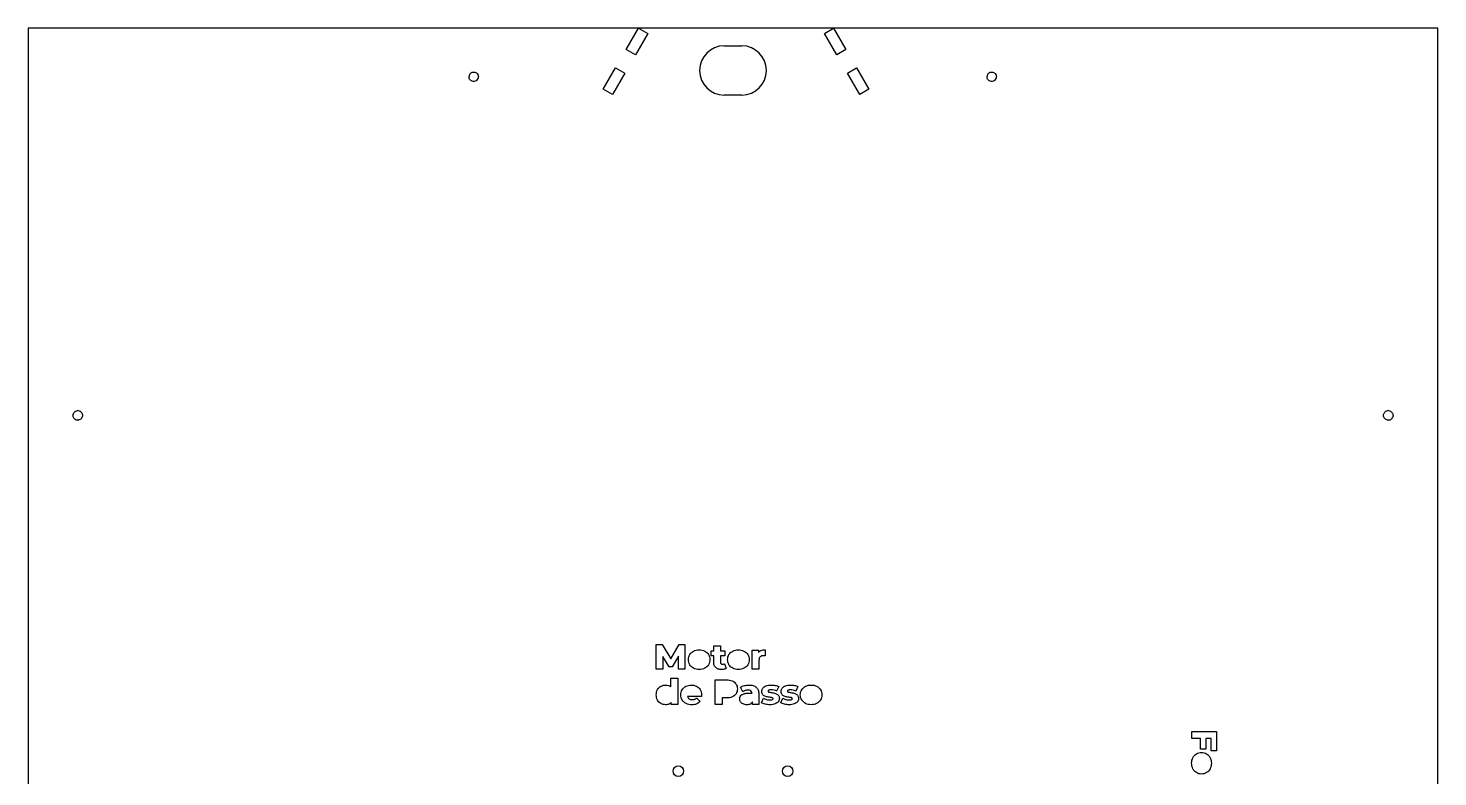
# Model space of a CAD drawing. Header units: millimetres. Extents: x -200 to 200, y -210 to 210.
# Drawn here: x -200 to 200, y -2.4 to 210 of the extents above; entities that cross this region are included whole.
import ezdxf

# ---------------------------------------------------------------- set-up
doc = ezdxf.new("R2010")
doc.units = ezdxf.units.MM
doc.layers.add('CUTOUTS', color=1, linetype='CONTINUOUS')
doc.layers.add('PERIMETER', color=5, linetype='CONTINUOUS')

msp = doc.modelspace()

# ---------------------------------------------------------------- linework, layer by layer
at = {"layer": 'CUTOUTS'}
for p, q in [((-30.3, 203.92), (-26.8, 209.98)), ((-24.2, 208.48), (-27.7, 202.42)), ((-26.8, 209.98), (-24.2, 208.48)), ((25.95, 208.48), (28.55, 209.98)), ((29.45, 202.42), (25.95, 208.48)), ((28.55, 209.98), (32.05, 203.92)), ((-2.5, 205), (2.5, 205)), ((-27.7, 202.42), (-30.3, 203.92)), ((32.05, 203.92), (29.45, 202.42)), ((-36.8, 192.66), (-33.3, 198.73)), ((-30.7, 197.23), (-34.2, 191.16)), ((-33.3, 198.73), (-30.7, 197.23)), ((32.45, 197.23), (35.05, 198.73)), ((35.95, 191.16), (32.45, 197.23)), ((35.05, 198.73), (38.55, 192.66)), ((-34.2, 191.16), (-36.8, 192.66)), ((38.55, 192.66), (35.95, 191.16)), ((2.5, 191), (-2.5, 191)), ((-21.77, 28.14), (-21.77, 35.14)), ((-21.77, 35.14), (-20.14, 35.14)), ((-20.14, 35.14), (-17.68, 31.1)), ((-17.68, 31.1), (-15.28, 35.14)), ((-15.28, 35.14), (-13.65, 35.14)), ((-13.65, 35.14), (-13.63, 28.14)), ((-6.23, 31.94), (-6.23, 33.36)), ((-6.23, 33.36), (-5.44, 33.36)), ((-5.44, 33.36), (-5.44, 34.77)), ((-5.44, 34.77), (-3.54, 34.77)), ((-3.54, 34.77), (-3.54, 33.36)), ((-3.54, 33.36), (-2.3, 33.36)), ((-2.3, 33.36), (-2.3, 31.94)), ((5.47, 28.14), (5.47, 33.56)), ((5.47, 33.56), (7.28, 33.56)), ((7.28, 33.56), (7.28, 32.91)), ((9.1, 33.65), (9.1, 31.94)), ((-19.94, 28.14), (-21.77, 28.14)), ((-18.15, 28.83), (-19.94, 31.75)), ((-19.94, 31.75), (-19.94, 28.14)), ((-17.27, 28.83), (-18.15, 28.83)), ((-15.47, 31.85), (-17.27, 28.83)), ((-15.45, 28.14), (-15.47, 31.85)), ((-13.63, 28.14), (-15.45, 28.14)), ((-5.44, 31.94), (-6.23, 31.94)), ((-5.44, 30.12), (-5.44, 31.94)), ((-3.54, 31.94), (-3.54, 30.14)), ((-2.3, 31.94), (-3.54, 31.94)), ((-2.39, 29.69), (-1.92, 28.36)), ((7.37, 28.14), (5.47, 28.14)), ((7.37, 30.63), (7.37, 28.14)), ((-17.6, 23.09), (-17.6, 25.56)), ((-17.6, 25.56), (-15.7, 25.56)), ((-15.7, 25.56), (-15.7, 18.14)), ((-5.06, 18.14), (-5.06, 25.14)), ((-5.06, 25.14), (-1.86, 25.14)), ((-8.97, 20.37), (-12.91, 20.37)), ((2.78, 21.73), (2.14, 23.02)), ((4.32, 21.34), (5.4, 21.34)), ((7.3, 21.15), (7.3, 18.14)), ((12.96, 23.19), (12.39, 21.9)), ((18.43, 23.19), (17.86, 21.9)), ((-17.51, 18.14), (-17.51, 18.68)), ((-15.7, 18.14), (-17.51, 18.14)), ((-10.33, 19.97), (-9.33, 18.93)), ((-3.08, 18.14), (-5.06, 18.14)), ((-1.86, 19.97), (-3.08, 19.97)), ((-3.08, 19.97), (-3.08, 18.14)), ((5.53, 18.14), (5.53, 18.84)), ((7.3, 18.14), (5.53, 18.14)), ((8.07, 18.61), (8.64, 19.91)), ((13.54, 18.61), (14.11, 19.91)), ((130.23, 8.52), (130.23, 10.5)), ((130.23, 10.5), (137.23, 10.5)), ((132.63, 8.52), (130.23, 8.52)), ((132.63, 5.43), (132.63, 8.52)), ((135.7, 8.52), (134.16, 8.52)), ((134.16, 8.52), (134.16, 5.43)), ((135.7, 5.01), (135.7, 8.52)), ((137.23, 10.5), (137.23, 5.01)), ((134.16, 5.43), (132.63, 5.43)), ((137.23, 5.01), (135.7, 5.01))]:
    msp.add_line(p, q, dxfattribs=at)
for centre in [(-15.5, -0.8), (15.5, -0.8)]:
    msp.add_circle(centre, 1.5, dxfattribs=at)
for centre, radius, start, end in [((-2.5, 198), 7, 90, 270), ((2.5, 198), 7, -90, 90), ((-73.73, 196.27), 1.17, 134.4755, 180.002), ((-73.73, 196.27), 1.5, 314.4799, 359.9975), ((73.27, 196.27), 1.17, 134.4755, 180.002), ((73.27, 196.27), 1.5, 314.4799, 359.9975), ((-186, 100), 1.5, 44.4799, 89.9975), ((186, 100), 1.5, 89.9999, 135.5225), ((-186, 100), 1.17, 224.4755, 270.002), ((186, 100), 1.18, 270.0002, 315.5225)]:
    msp.add_arc(centre, radius, start, end, dxfattribs=at)
for points, knots in [([(-72.68, 195.2), (-72.83, 195.08), (-72.99, 194.99), (-73.16, 194.94), (-73.34, 194.88), (-73.54, 194.86), (-73.73, 194.87), (-73.94, 194.89), (-74.1, 194.95), (-74.22, 195.02), (-74.37, 195.09), (-74.5, 195.2), (-74.61, 195.32), (-74.71, 195.44), (-74.8, 195.59), (-74.86, 195.76), (-74.89, 195.84), (-74.91, 195.93), (-74.91, 196.02), (-74.92, 196.1), (-74.92, 196.18), (-74.91, 196.27), (-74.91, 196.27), (-74.91, 196.27), (-74.91, 196.27)], [0, 0, 0, 0, 0.0546728, 0.0546728, 0.0546728, 0.1125043, 0.1125043, 0.1125043, 0.1772621, 0.1772621, 0.1772621, 0.2553304, 0.2553304, 0.2553304, 0.3290979, 0.3290979, 0.3290979, 0.3662446, 0.3662446, 0.3662446, 0.4009092, 0.4009092, 0.4009092, 0.400915, 0.400915, 0.400915, 0.400915]), ([(-74.56, 197.1), (-74.56, 197.1), (-74.56, 197.1), (-74.56, 197.1), (-74.46, 197.23), (-74.34, 197.33), (-74.2, 197.4), (-74.06, 197.48), (-73.91, 197.53), (-73.75, 197.55), (-73.65, 197.56), (-73.49, 197.56), (-73.3, 197.52), (-73.13, 197.48), (-72.97, 197.41), (-72.82, 197.31), (-72.71, 197.23), (-72.58, 197.11), (-72.45, 196.91), (-72.39, 196.81), (-72.34, 196.71), (-72.31, 196.6), (-72.27, 196.49), (-72.25, 196.38), (-72.24, 196.27)], [-0.0000041, -0.0000041, -0.0000041, -0.0000041, 0, 0, 0, 0.046957, 0.046957, 0.046957, 0.0947811, 0.0947811, 0.0947811, 0.1251025, 0.1251025, 0.1251025, 0.1527863, 0.1527863, 0.1527863, 0.1743865, 0.1743865, 0.1743865, 0.1854296, 0.1854296, 0.1854296, 0.1961151, 0.1961151, 0.1961151, 0.1961151]), ([(74.32, 195.2), (74.17, 195.08), (74.01, 194.99), (73.84, 194.94), (73.66, 194.88), (73.46, 194.86), (73.27, 194.87), (73.06, 194.89), (72.9, 194.95), (72.78, 195.02), (72.63, 195.09), (72.5, 195.2), (72.39, 195.32), (72.29, 195.44), (72.2, 195.59), (72.14, 195.76), (72.11, 195.84), (72.09, 195.93), (72.09, 196.02), (72.08, 196.1), (72.08, 196.18), (72.09, 196.27), (72.09, 196.27), (72.09, 196.27), (72.09, 196.27)], [0, 0, 0, 0, 0.0546728, 0.0546728, 0.0546728, 0.1125043, 0.1125043, 0.1125043, 0.1772621, 0.1772621, 0.1772621, 0.2553304, 0.2553304, 0.2553304, 0.3290979, 0.3290979, 0.3290979, 0.3662446, 0.3662446, 0.3662446, 0.4009092, 0.4009092, 0.4009092, 0.400915, 0.400915, 0.400915, 0.400915]), ([(72.44, 197.1), (72.44, 197.1), (72.44, 197.1), (72.44, 197.1), (72.54, 197.23), (72.66, 197.33), (72.8, 197.4), (72.94, 197.48), (73.09, 197.53), (73.25, 197.55), (73.35, 197.56), (73.51, 197.56), (73.7, 197.52), (73.87, 197.48), (74.03, 197.41), (74.18, 197.31), (74.29, 197.23), (74.42, 197.11), (74.55, 196.91), (74.61, 196.81), (74.66, 196.71), (74.69, 196.6), (74.73, 196.49), (74.75, 196.38), (74.76, 196.27)], [-0.0000041, -0.0000041, -0.0000041, -0.0000041, 0, 0, 0, 0.046957, 0.046957, 0.046957, 0.0947811, 0.0947811, 0.0947811, 0.1251025, 0.1251025, 0.1251025, 0.1527863, 0.1527863, 0.1527863, 0.1743865, 0.1743865, 0.1743865, 0.1854296, 0.1854296, 0.1854296, 0.1961151, 0.1961151, 0.1961151, 0.1961151]), ([(-186.84, 99.18), (-186.84, 99.18), (-186.84, 99.18), (-186.84, 99.18), (-186.96, 99.28), (-187.06, 99.4), (-187.14, 99.53), (-187.21, 99.67), (-187.26, 99.83), (-187.28, 99.98), (-187.29, 100.08), (-187.3, 100.24), (-187.26, 100.43), (-187.22, 100.6), (-187.14, 100.77), (-187.04, 100.91), (-186.96, 101.02), (-186.84, 101.16), (-186.65, 101.28), (-186.55, 101.34), (-186.44, 101.39), (-186.33, 101.43), (-186.22, 101.46), (-186.11, 101.49), (-186, 101.5)], [-0.0000041, -0.0000041, -0.0000041, -0.0000041, 0, 0, 0, 0.046957, 0.046957, 0.046957, 0.0947811, 0.0947811, 0.0947811, 0.1251025, 0.1251025, 0.1251025, 0.1527863, 0.1527863, 0.1527863, 0.1743865, 0.1743865, 0.1743865, 0.1854296, 0.1854296, 0.1854296, 0.1961151, 0.1961151, 0.1961151, 0.1961151]), ([(-184.93, 101.05), (-184.82, 100.91), (-184.73, 100.75), (-184.67, 100.57), (-184.61, 100.39), (-184.59, 100.2), (-184.61, 100.01), (-184.63, 99.79), (-184.69, 99.63), (-184.75, 99.51), (-184.83, 99.36), (-184.93, 99.23), (-185.06, 99.12), (-185.18, 99.02), (-185.33, 98.93), (-185.49, 98.88), (-185.58, 98.85), (-185.66, 98.83), (-185.75, 98.82), (-185.83, 98.81), (-185.92, 98.82), (-186, 98.83), (-186, 98.83), (-186, 98.83), (-186, 98.83)], [0, 0, 0, 0, 0.0546728, 0.0546728, 0.0546728, 0.1125043, 0.1125043, 0.1125043, 0.1772621, 0.1772621, 0.1772621, 0.2553304, 0.2553304, 0.2553304, 0.3290979, 0.3290979, 0.3290979, 0.3662446, 0.3662446, 0.3662446, 0.4009092, 0.4009092, 0.4009092, 0.400915, 0.400915, 0.400915, 0.400915]), ([(186, 98.82), (185.85, 98.81), (185.69, 98.82), (185.54, 98.86), (185.36, 98.91), (185.22, 99), (185.12, 99.07), (184.99, 99.17), (184.87, 99.3), (184.79, 99.45), (184.7, 99.6), (184.64, 99.76), (184.62, 99.93), (184.6, 100.07), (184.59, 100.24), (184.63, 100.43), (184.66, 100.54), (184.69, 100.65), (184.74, 100.76), (184.79, 100.86), (184.86, 100.96), (184.93, 101.05)], [0, 0, 0, 0, 0.0463397, 0.0463397, 0.0463397, 0.1028178, 0.1028178, 0.1028178, 0.1803437, 0.1803437, 0.1803437, 0.2598013, 0.2598013, 0.2598013, 0.3220376, 0.3220376, 0.3220376, 0.3580959, 0.3580959, 0.3580959, 0.395142, 0.395142, 0.395142, 0.395142]), ([(186, 101.5), (186.19, 101.48), (186.38, 101.42), (186.56, 101.33), (186.7, 101.26), (186.85, 101.15), (186.98, 100.99), (187.09, 100.86), (187.17, 100.71), (187.22, 100.55), (187.28, 100.38), (187.3, 100.2), (187.29, 100.02), (187.27, 99.82), (187.21, 99.67), (187.15, 99.56), (187.11, 99.48), (187.07, 99.41), (187.01, 99.35), (186.96, 99.29), (186.9, 99.23), (186.84, 99.18)], [0, 0, 0, 0, 0.0587627, 0.0587627, 0.0587627, 0.1063689, 0.1063689, 0.1063689, 0.1443092, 0.1443092, 0.1443092, 0.1845907, 0.1845907, 0.1845907, 0.2295839, 0.2295839, 0.2295839, 0.2583085, 0.2583085, 0.2583085, 0.2866171, 0.2866171, 0.2866171, 0.2866171]), ([(-12.66, 30.86), (-12.65, 31.11), (-12.62, 31.62), (-12.38, 32.07), (-12.27, 32.3)], [0, 0, 0, 0, 0.0766388, 0.1508119, 0.1508119, 0.1508119, 0.1508119]), ([(-12.27, 32.3), (-12.12, 32.5), (-11.83, 32.91), (-11.4, 33.16), (-11.18, 33.29)], [0, 0, 0, 0, 0.0737818, 0.1490208, 0.1490208, 0.1490208, 0.1490208]), ([(-11.18, 33.29), (-10.93, 33.4), (-10.43, 33.61), (-9.88, 33.63), (-9.6, 33.65)], [0, 0, 0, 0, 0.0787617, 0.1626078, 0.1626078, 0.1626078, 0.1626078]), ([(-9.6, 33.65), (-9.32, 33.63), (-8.77, 33.61), (-8.27, 33.4), (-8.02, 33.29)], [0, 0, 0, 0, 0.0839704, 0.163085, 0.163085, 0.163085, 0.163085]), ([(-8.02, 33.29), (-7.8, 33.16), (-7.37, 32.91), (-7.08, 32.5), (-6.93, 32.3)], [0, 0, 0, 0, 0.0753745, 0.1487081, 0.1487081, 0.1487081, 0.1487081]), ([(-6.93, 32.3), (-6.82, 32.08), (-6.59, 31.63), (-6.56, 31.12), (-6.54, 30.86)], [0, 0, 0, 0, 0.0739093, 0.1511521, 0.1511521, 0.1511521, 0.1511521]), ([(-1.53, 30.86), (-1.52, 31.11), (-1.49, 31.62), (-1.25, 32.07), (-1.14, 32.3)], [0, 0, 0, 0, 0.0766388, 0.1508119, 0.1508119, 0.1508119, 0.1508119]), ([(-1.14, 32.3), (-0.99, 32.5), (-0.7, 32.91), (-0.27, 33.16), (-0.05, 33.29)], [0, 0, 0, 0, 0.0737818, 0.1490208, 0.1490208, 0.1490208, 0.1490208]), ([(-0.05, 33.29), (0.2, 33.4), (0.7, 33.61), (1.25, 33.63), (1.53, 33.65)], [0, 0, 0, 0, 0.0787617, 0.1626078, 0.1626078, 0.1626078, 0.1626078]), ([(1.53, 33.65), (1.81, 33.63), (2.36, 33.61), (2.86, 33.4), (3.11, 33.29)], [0, 0, 0, 0, 0.0839702, 0.163085, 0.163085, 0.163085, 0.163085]), ([(3.11, 33.29), (3.33, 33.16), (3.76, 32.91), (4.05, 32.5), (4.2, 32.3)], [0, 0, 0, 0, 0.0753746, 0.1487081, 0.1487081, 0.1487081, 0.1487081]), ([(4.2, 32.3), (4.31, 32.08), (4.54, 31.63), (4.57, 31.12), (4.59, 30.86)], [0, 0, 0, 0, 0.0739093, 0.1511521, 0.1511521, 0.1511521, 0.1511521]), ([(7.28, 32.91), (7.38, 33.02), (7.6, 33.26), (7.89, 33.39), (8.03, 33.46)], [0, 0, 0, 0, 0.04649765, 0.09455265, 0.09455265, 0.09455265, 0.09455265]), ([(8.03, 33.46), (8.2, 33.52), (8.54, 33.63), (8.91, 33.64), (9.1, 33.65)], [0, 0, 0, 0, 0.051769, 0.1085825, 0.1085825, 0.1085825, 0.1085825]), ([(-12.27, 29.41), (-12.38, 29.63), (-12.62, 30.08), (-12.65, 30.6), (-12.66, 30.86)], [0, 0, 0, 0, 0.0744023, 0.151785, 0.151785, 0.151785, 0.151785]), ([(-11.17, 28.41), (-11.39, 28.54), (-11.83, 28.79), (-12.12, 29.2), (-12.27, 29.41)], [0, 0, 0, 0, 0.0757605, 0.1497183, 0.1497183, 0.1497183, 0.1497183]), ([(-9.6, 28.05), (-9.88, 28.06), (-10.43, 28.09), (-10.93, 28.3), (-11.17, 28.41)], [0, 0, 0, 0, 0.0832379, 0.1622446, 0.1622446, 0.1622446, 0.1622446]), ([(-8.02, 28.41), (-8.27, 28.3), (-8.77, 28.09), (-9.32, 28.06), (-9.6, 28.05)], [0, 0, 0, 0, 0.0792417, 0.1632253, 0.1632253, 0.1632253, 0.1632253]), ([(-6.93, 29.41), (-7.08, 29.2), (-7.37, 28.79), (-7.8, 28.54), (-8.02, 28.41)], [0, 0, 0, 0, 0.0737195, 0.1493771, 0.1493771, 0.1493771, 0.1493771]), ([(-6.54, 30.86), (-6.56, 30.6), (-6.59, 30.09), (-6.82, 29.63), (-6.93, 29.41)], [0, 0, 0, 0, 0.0773669, 0.1516206, 0.1516206, 0.1516206, 0.1516206]), ([(-4.87, 28.57), (-5.04, 28.77), (-5.4, 29.22), (-5.43, 29.8), (-5.44, 30.12)], [0, 0, 0, 0, 0.0775894, 0.1689576, 0.1689576, 0.1689576, 0.1689576]), ([(-3.24, 28.05), (-3.56, 28.06), (-4.16, 28.08), (-4.65, 28.42), (-4.87, 28.57)], [0, 0, 0, 0, 0.094647, 0.1741238, 0.1741238, 0.1741238, 0.1741238]), ([(-3.54, 30.14), (-3.54, 30.05), (-3.53, 29.88), (-3.43, 29.74), (-3.39, 29.68)], [0, 0, 0, 0, 0.02616358, 0.04897318, 0.04897318, 0.04897318, 0.04897318]), ([(-3.39, 29.68), (-3.33, 29.63), (-3.21, 29.53), (-3.05, 29.52), (-2.97, 29.52)], [0, 0, 0, 0, 0.02194662, 0.04568283, 0.04568283, 0.04568283, 0.04568283]), ([(-2.51, 28.13), (-2.63, 28.1), (-2.87, 28.06), (-3.12, 28.05), (-3.24, 28.05)], [0, 0, 0, 0, 0.03612682, 0.07405452, 0.07405452, 0.07405452, 0.07405452]), ([(-2.97, 29.52), (-2.87, 29.52), (-2.66, 29.54), (-2.48, 29.64), (-2.39, 29.69)], [0, 0, 0, 0, 0.03129012, 0.06114908, 0.06114908, 0.06114908, 0.06114908]), ([(-1.92, 28.36), (-2.01, 28.31), (-2.19, 28.21), (-2.4, 28.15), (-2.51, 28.13)], [0, 0, 0, 0, 0.02973968, 0.06307253, 0.06307253, 0.06307253, 0.06307253]), ([(-1.14, 29.41), (-1.25, 29.63), (-1.49, 30.08), (-1.52, 30.6), (-1.53, 30.86)], [0, 0, 0, 0, 0.0744023, 0.151785, 0.151785, 0.151785, 0.151785]), ([(-0.04, 28.41), (-0.26, 28.54), (-0.7, 28.79), (-0.99, 29.2), (-1.14, 29.41)], [0, 0, 0, 0, 0.0757605, 0.1497182, 0.1497182, 0.1497182, 0.1497182]), ([(1.53, 28.05), (1.25, 28.06), (0.7, 28.09), (0.2, 28.3), (-0.04, 28.41)], [0, 0, 0, 0, 0.0832378, 0.1622447, 0.1622447, 0.1622447, 0.1622447]), ([(3.11, 28.41), (2.86, 28.3), (2.36, 28.09), (1.81, 28.06), (1.53, 28.05)], [0, 0, 0, 0, 0.0792418, 0.1632253, 0.1632253, 0.1632253, 0.1632253]), ([(4.2, 29.41), (4.05, 29.2), (3.76, 28.79), (3.33, 28.54), (3.11, 28.41)], [0, 0, 0, 0, 0.0737194, 0.149377, 0.149377, 0.149377, 0.149377]), ([(4.59, 30.86), (4.57, 30.6), (4.54, 30.09), (4.31, 29.63), (4.2, 29.41)], [0, 0, 0, 0, 0.0773669, 0.1516206, 0.1516206, 0.1516206, 0.1516206]), ([(7.71, 31.64), (7.61, 31.5), (7.39, 31.21), (7.38, 30.83), (7.37, 30.63)], [0, 0, 0, 0, 0.0491179, 0.1089924, 0.1089924, 0.1089924, 0.1089924]), ([(8.67, 31.97), (8.48, 31.96), (8.13, 31.94), (7.84, 31.73), (7.71, 31.64)], [0, 0, 0, 0, 0.0549972, 0.1029955, 0.1029955, 0.1029955, 0.1029955]), ([(9.1, 31.94), (9.02, 31.95), (8.88, 31.96), (8.73, 31.96), (8.67, 31.97)], [0, 0, 0, 0, 0.02385617, 0.04312093, 0.04312093, 0.04312093, 0.04312093]), ([(-1.86, 25.14), (-1.56, 25.13), (-1, 25.11), (-0.46, 24.91), (-0.21, 24.82)], [0, 0, 0, 0, 0.0890986, 0.1689247, 0.1689247, 0.1689247, 0.1689247]), ([(-0.21, 24.82), (0.01, 24.71), (0.43, 24.49), (0.72, 24.11), (0.87, 23.92)], [0, 0, 0, 0, 0.0728496, 0.1420888, 0.1420888, 0.1420888, 0.1420888]), ([(-21.77, 20.86), (-21.76, 21.12), (-21.74, 21.64), (-21.52, 22.11), (-21.42, 22.33)], [0, 0, 0, 0, 0.0793727, 0.1529817, 0.1529817, 0.1529817, 0.1529817]), ([(-21.42, 19.38), (-21.52, 19.6), (-21.74, 20.07), (-21.76, 20.59), (-21.77, 20.86)], [0, 0, 0, 0, 0.0739587, 0.1534557, 0.1534557, 0.1534557, 0.1534557]), ([(-21.42, 22.33), (-21.29, 22.53), (-21.04, 22.92), (-20.65, 23.18), (-20.45, 23.31)], [0, 0, 0, 0, 0.0700253, 0.138551, 0.138551, 0.138551, 0.138551]), ([(-20.45, 23.31), (-20.24, 23.41), (-19.81, 23.61), (-19.34, 23.63), (-19.1, 23.65)], [0, 0, 0, 0, 0.0691254, 0.1403841, 0.1403841, 0.1403841, 0.1403841]), ([(-19.1, 23.65), (-18.8, 23.63), (-18.24, 23.6), (-17.81, 23.25), (-17.6, 23.09)], [0, 0, 0, 0, 0.0871321, 0.1636827, 0.1636827, 0.1636827, 0.1636827]), ([(-14.82, 20.86), (-14.81, 21.11), (-14.78, 21.62), (-14.55, 22.07), (-14.44, 22.29)], [0, 0, 0, 0, 0.076483, 0.1500147, 0.1500147, 0.1500147, 0.1500147]), ([(-14.43, 19.41), (-14.54, 19.63), (-14.78, 20.08), (-14.81, 20.6), (-14.82, 20.86)], [0, 0, 0, 0, 0.0744023, 0.151785, 0.151785, 0.151785, 0.151785]), ([(-14.44, 22.29), (-14.3, 22.49), (-14.01, 22.9), (-13.59, 23.16), (-13.37, 23.29)], [0, 0, 0, 0, 0.072876, 0.1471299, 0.1471299, 0.1471299, 0.1471299]), ([(-13.37, 23.29), (-13.13, 23.39), (-12.65, 23.61), (-12.12, 23.63), (-11.84, 23.65)], [0, 0, 0, 0, 0.0771302, 0.1583801, 0.1583801, 0.1583801, 0.1583801]), ([(-12.91, 20.37), (-12.86, 20.24), (-12.77, 19.98), (-12.55, 19.81), (-12.45, 19.72)], [0, 0, 0, 0, 0.04109631, 0.08088519, 0.08088519, 0.08088519, 0.08088519]), ([(-11.84, 23.65), (-11.58, 23.63), (-11.07, 23.61), (-10.6, 23.41), (-10.37, 23.31)], [0, 0, 0, 0, 0.0777027, 0.1518399, 0.1518399, 0.1518399, 0.1518399]), ([(-10.37, 23.31), (-10.16, 23.19), (-9.75, 22.94), (-9.47, 22.54), (-9.33, 22.34)], [0, 0, 0, 0, 0.0719497, 0.1440254, 0.1440254, 0.1440254, 0.1440254]), ([(-9.33, 22.34), (-9.21, 22.11), (-8.98, 21.64), (-8.96, 21.11), (-8.94, 20.84)], [0, 0, 0, 0, 0.0751442, 0.1568382, 0.1568382, 0.1568382, 0.1568382]), ([(-8.94, 20.84), (-8.94, 20.79), (-8.95, 20.64), (-8.96, 20.48), (-8.97, 20.37)], [0, 0, 0, 0, 0.01277207, 0.04709585, 0.04709585, 0.04709585, 0.04709585]), ([(-0.21, 20.28), (-0.46, 20.19), (-1, 20), (-1.56, 19.98), (-1.86, 19.97)], [0, 0, 0, 0, 0.0798262, 0.1689247, 0.1689247, 0.1689247, 0.1689247]), ([(0.87, 21.18), (0.72, 20.99), (0.43, 20.62), (0.01, 20.39), (-0.21, 20.28)], [0, 0, 0, 0, 0.0689593, 0.1417434, 0.1417434, 0.1417434, 0.1417434]), ([(0.87, 23.92), (0.98, 23.71), (1.21, 23.28), (1.23, 22.8), (1.25, 22.55)], [0, 0, 0, 0, 0.0697165, 0.1441999, 0.1441999, 0.1441999, 0.1441999]), ([(1.25, 22.55), (1.23, 22.3), (1.21, 21.81), (0.98, 21.38), (0.87, 21.18)], [0, 0, 0, 0, 0.0743593, 0.1437338, 0.1437338, 0.1437338, 0.1437338]), ([(1.91, 19.72), (1.93, 19.96), (1.98, 20.43), (2.33, 20.75), (2.5, 20.91)], [0, 0, 0, 0, 0.0699479, 0.1375632, 0.1375632, 0.1375632, 0.1375632]), ([(2.14, 23.02), (2.3, 23.11), (2.65, 23.31), (3.03, 23.42), (3.23, 23.48)], [0, 0, 0, 0, 0.0565368, 0.119387, 0.119387, 0.119387, 0.119387]), ([(2.5, 20.91), (2.74, 21.03), (3.31, 21.32), (3.95, 21.33), (4.32, 21.34)], [0, 0, 0, 0, 0.0814925, 0.1890186, 0.1890186, 0.1890186, 0.1890186]), ([(3.46, 22.07), (3.33, 22.03), (3.09, 21.94), (2.88, 21.8), (2.78, 21.73)], [0, 0, 0, 0, 0.03987808, 0.07656799, 0.07656799, 0.07656799, 0.07656799]), ([(3.23, 23.48), (3.45, 23.53), (3.87, 23.63), (4.31, 23.64), (4.53, 23.65)], [0, 0, 0, 0, 0.0657992, 0.1308053, 0.1308053, 0.1308053, 0.1308053]), ([(4.25, 22.2), (4.12, 22.19), (3.85, 22.18), (3.59, 22.11), (3.46, 22.07)], [0, 0, 0, 0, 0.0393741, 0.08021478, 0.08021478, 0.08021478, 0.08021478]), ([(5.4, 21.34), (5.32, 21.59), (5.16, 22.14), (4.57, 22.18), (4.25, 22.2)], [0, 0, 0, 0, 0.0716715, 0.1581372, 0.1581372, 0.1581372, 0.1581372]), ([(4.53, 23.65), (4.94, 23.63), (5.68, 23.61), (6.31, 23.21), (6.59, 23.03)], [0, 0, 0, 0, 0.1199891, 0.2184599, 0.2184599, 0.2184599, 0.2184599]), ([(6.59, 23.03), (6.79, 22.78), (7.25, 22.24), (7.28, 21.53), (7.3, 21.15)], [0, 0, 0, 0, 0.0943403, 0.2063803, 0.2063803, 0.2063803, 0.2063803]), ([(8.18, 21.85), (8.19, 22.01), (8.22, 22.35), (8.4, 22.63), (8.49, 22.77)], [0, 0, 0, 0, 0.04973253, 0.09894593, 0.09894593, 0.09894593, 0.09894593]), ([(8.51, 20.87), (8.41, 21), (8.2, 21.29), (8.19, 21.65), (8.18, 21.85)], [0, 0, 0, 0, 0.04875, 0.1053545, 0.1053545, 0.1053545, 0.1053545]), ([(8.49, 22.77), (8.61, 22.9), (8.86, 23.18), (9.21, 23.33), (9.39, 23.41)], [0, 0, 0, 0, 0.0526076, 0.11188, 0.11188, 0.11188, 0.11188]), ([(9.29, 20.39), (9.15, 20.44), (8.85, 20.55), (8.62, 20.76), (8.51, 20.87)], [0, 0, 0, 0, 0.0462374, 0.0928771, 0.0928771, 0.0928771, 0.0928771]), ([(10.4, 20.18), (10.2, 20.2), (9.82, 20.25), (9.46, 20.34), (9.29, 20.39)], [0, 0, 0, 0, 0.0608325, 0.1125597, 0.1125597, 0.1125597, 0.1125597]), ([(9.39, 23.41), (9.61, 23.48), (10.07, 23.63), (10.56, 23.64), (10.82, 23.65)], [0, 0, 0, 0, 0.0677092, 0.1450578, 0.1450578, 0.1450578, 0.1450578]), ([(10.17, 22.19), (10.11, 22.16), (10, 22.09), (9.97, 21.97), (9.96, 21.92)], [0, 0, 0, 0, 0.01987653, 0.03612317, 0.03612317, 0.03612317, 0.03612317]), ([(9.96, 21.92), (9.97, 21.86), (10, 21.73), (10.12, 21.68), (10.19, 21.65)], [0, 0, 0, 0, 0.01711947, 0.03724899, 0.03724899, 0.03724899, 0.03724899]), ([(10.83, 22.3), (10.7, 22.3), (10.47, 22.29), (10.26, 22.22), (10.17, 22.19)], [0, 0, 0, 0, 0.03908828, 0.06721322, 0.06721322, 0.06721322, 0.06721322]), ([(10.19, 21.65), (10.29, 21.62), (10.54, 21.56), (10.8, 21.52), (10.95, 21.5)], [0, 0, 0, 0, 0.03143886, 0.07761535, 0.07761535, 0.07761535, 0.07761535]), ([(11.14, 20.03), (11.04, 20.06), (10.8, 20.12), (10.55, 20.16), (10.4, 20.18)], [0, 0, 0, 0, 0.0312575, 0.0759539, 0.0759539, 0.0759539, 0.0759539]), ([(10.82, 23.65), (11.01, 23.64), (11.41, 23.63), (11.79, 23.56), (11.99, 23.53)], [0, 0, 0, 0, 0.0588267, 0.1177676, 0.1177676, 0.1177676, 0.1177676]), ([(12.39, 21.9), (12.14, 22.01), (11.65, 22.25), (11.1, 22.28), (10.83, 22.3)], [0, 0, 0, 0, 0.0807773, 0.1623923, 0.1623923, 0.1623923, 0.1623923]), ([(10.95, 21.5), (11.15, 21.46), (11.53, 21.41), (11.89, 21.31), (12.06, 21.27)], [0, 0, 0, 0, 0.0621862, 0.113422, 0.113422, 0.113422, 0.113422]), ([(11.38, 19.78), (11.36, 19.83), (11.33, 19.96), (11.21, 20.01), (11.14, 20.03)], [0, 0, 0, 0, 0.01645923, 0.03678555, 0.03678555, 0.03678555, 0.03678555]), ([(11.99, 23.53), (12.17, 23.49), (12.5, 23.41), (12.81, 23.26), (12.96, 23.19)], [0, 0, 0, 0, 0.055189, 0.103088, 0.103088, 0.103088, 0.103088]), ([(12.06, 21.27), (12.2, 21.21), (12.49, 21.11), (12.71, 20.9), (12.82, 20.79)], [0, 0, 0, 0, 0.04504345, 0.09086553, 0.09086553, 0.09086553, 0.09086553]), ([(12.82, 20.79), (12.92, 20.66), (13.12, 20.37), (13.14, 20.02), (13.15, 19.83)], [0, 0, 0, 0, 0.0480211, 0.1037417, 0.1037417, 0.1037417, 0.1037417]), ([(13.65, 21.85), (13.66, 22.01), (13.69, 22.35), (13.87, 22.63), (13.96, 22.77)], [0, 0, 0, 0, 0.04973253, 0.09894593, 0.09894593, 0.09894593, 0.09894593]), ([(13.98, 20.87), (13.88, 21), (13.67, 21.29), (13.66, 21.65), (13.65, 21.85)], [0, 0, 0, 0, 0.0487499, 0.1053544, 0.1053544, 0.1053544, 0.1053544]), ([(13.96, 22.77), (14.08, 22.9), (14.33, 23.18), (14.68, 23.33), (14.86, 23.41)], [0, 0, 0, 0, 0.0526078, 0.1118799, 0.1118799, 0.1118799, 0.1118799]), ([(14.76, 20.39), (14.62, 20.44), (14.32, 20.55), (14.09, 20.76), (13.98, 20.87)], [0, 0, 0, 0, 0.04623718, 0.09287707, 0.09287707, 0.09287707, 0.09287707]), ([(15.87, 20.18), (15.67, 20.2), (15.29, 20.25), (14.93, 20.34), (14.76, 20.39)], [0, 0, 0, 0, 0.0608323, 0.1125597, 0.1125597, 0.1125597, 0.1125597]), ([(14.86, 23.41), (15.08, 23.48), (15.54, 23.63), (16.03, 23.64), (16.29, 23.65)], [0, 0, 0, 0, 0.0677092, 0.1450578, 0.1450578, 0.1450578, 0.1450578]), ([(15.64, 22.19), (15.58, 22.16), (15.47, 22.09), (15.44, 21.97), (15.43, 21.92)], [0, 0, 0, 0, 0.01987672, 0.03612336, 0.03612336, 0.03612336, 0.03612336]), ([(15.43, 21.92), (15.44, 21.86), (15.47, 21.73), (15.59, 21.68), (15.66, 21.65)], [0, 0, 0, 0, 0.01711955, 0.03724927, 0.03724927, 0.03724927, 0.03724927]), ([(16.3, 22.3), (16.17, 22.3), (15.94, 22.29), (15.73, 22.22), (15.64, 22.19)], [0, 0, 0, 0, 0.03908828, 0.06721322, 0.06721322, 0.06721322, 0.06721322]), ([(15.66, 21.65), (15.76, 21.62), (16.01, 21.56), (16.27, 21.52), (16.42, 21.5)], [0, 0, 0, 0, 0.0314384, 0.07761513, 0.07761513, 0.07761513, 0.07761513]), ([(16.61, 20.03), (16.51, 20.06), (16.27, 20.12), (16.02, 20.16), (15.87, 20.18)], [0, 0, 0, 0, 0.0312575, 0.07595413, 0.07595413, 0.07595413, 0.07595413]), ([(16.29, 23.65), (16.48, 23.64), (16.88, 23.63), (17.26, 23.56), (17.46, 23.53)], [0, 0, 0, 0, 0.0588265, 0.1177676, 0.1177676, 0.1177676, 0.1177676]), ([(17.86, 21.9), (17.61, 22.01), (17.12, 22.25), (16.57, 22.28), (16.3, 22.3)], [0, 0, 0, 0, 0.0807775, 0.1623923, 0.1623923, 0.1623923, 0.1623923]), ([(16.42, 21.5), (16.62, 21.46), (17, 21.41), (17.36, 21.31), (17.53, 21.27)], [0, 0, 0, 0, 0.0621862, 0.113422, 0.113422, 0.113422, 0.113422]), ([(16.85, 19.78), (16.83, 19.83), (16.8, 19.96), (16.68, 20.01), (16.61, 20.03)], [0, 0, 0, 0, 0.01645923, 0.03678534, 0.03678534, 0.03678534, 0.03678534]), ([(17.46, 23.53), (17.64, 23.49), (17.97, 23.41), (18.28, 23.26), (18.43, 23.19)], [0, 0, 0, 0, 0.0551892, 0.103088, 0.103088, 0.103088, 0.103088]), ([(17.53, 21.27), (17.67, 21.21), (17.96, 21.11), (18.18, 20.9), (18.29, 20.79)], [0, 0, 0, 0, 0.04504367, 0.09086538, 0.09086538, 0.09086538, 0.09086538]), ([(18.29, 20.79), (18.39, 20.66), (18.59, 20.37), (18.61, 20.02), (18.62, 19.83)], [0, 0, 0, 0, 0.0480211, 0.1037417, 0.1037417, 0.1037417, 0.1037417]), ([(19.1, 20.86), (19.11, 21.11), (19.14, 21.62), (19.38, 22.07), (19.49, 22.3)], [0, 0, 0, 0, 0.0766388, 0.150812, 0.150812, 0.150812, 0.150812]), ([(19.49, 19.41), (19.38, 19.63), (19.14, 20.08), (19.11, 20.6), (19.1, 20.86)], [0, 0, 0, 0, 0.0744023, 0.151785, 0.151785, 0.151785, 0.151785]), ([(19.49, 22.3), (19.64, 22.5), (19.93, 22.91), (20.36, 23.16), (20.58, 23.29)], [0, 0, 0, 0, 0.0737815, 0.1490206, 0.1490206, 0.1490206, 0.1490206]), ([(20.58, 23.29), (20.83, 23.4), (21.33, 23.61), (21.88, 23.63), (22.16, 23.65)], [0, 0, 0, 0, 0.078762, 0.162608, 0.162608, 0.162608, 0.162608]), ([(22.16, 23.65), (22.44, 23.63), (22.99, 23.61), (23.49, 23.4), (23.74, 23.29)], [0, 0, 0, 0, 0.0839702, 0.163085, 0.163085, 0.163085, 0.163085]), ([(23.74, 23.29), (23.96, 23.16), (24.39, 22.91), (24.68, 22.5), (24.83, 22.3)], [0, 0, 0, 0, 0.0753742, 0.1487078, 0.1487078, 0.1487078, 0.1487078]), ([(24.83, 22.3), (24.94, 22.08), (25.17, 21.63), (25.2, 21.12), (25.22, 20.86)], [0, 0, 0, 0, 0.0739093, 0.1511521, 0.1511521, 0.1511521, 0.1511521]), ([(25.22, 20.86), (25.2, 20.6), (25.17, 20.09), (24.94, 19.63), (24.83, 19.41)], [0, 0, 0, 0, 0.0773668, 0.1516207, 0.1516207, 0.1516207, 0.1516207]), ([(-20.45, 18.39), (-20.65, 18.52), (-21.04, 18.78), (-21.29, 19.18), (-21.42, 19.38)], [0, 0, 0, 0, 0.0688288, 0.1392554, 0.1392554, 0.1392554, 0.1392554]), ([(-19.1, 18.05), (-19.34, 18.06), (-19.81, 18.09), (-20.24, 18.29), (-20.45, 18.39)], [0, 0, 0, 0, 0.0712738, 0.1405384, 0.1405384, 0.1405384, 0.1405384]), ([(-17.51, 18.68), (-17.72, 18.49), (-18.18, 18.1), (-18.78, 18.06), (-19.1, 18.05)], [0, 0, 0, 0, 0.0813734, 0.1754511, 0.1754511, 0.1754511, 0.1754511]), ([(-13.31, 18.41), (-13.54, 18.54), (-13.98, 18.79), (-14.28, 19.2), (-14.43, 19.41)], [0, 0, 0, 0, 0.0770001, 0.1512776, 0.1512776, 0.1512776, 0.1512776]), ([(-11.64, 18.05), (-11.94, 18.06), (-12.52, 18.08), (-13.06, 18.3), (-13.31, 18.41)], [0, 0, 0, 0, 0.0897026, 0.1720072, 0.1720072, 0.1720072, 0.1720072]), ([(-12.45, 19.72), (-12.32, 19.66), (-12.05, 19.52), (-11.74, 19.5), (-11.58, 19.5)], [0, 0, 0, 0, 0.04237953, 0.09033563, 0.09033563, 0.09033563, 0.09033563]), ([(-9.33, 18.93), (-9.64, 18.67), (-10.31, 18.12), (-11.18, 18.07), (-11.64, 18.05)], [0, 0, 0, 0, 0.1175312, 0.2530784, 0.2530784, 0.2530784, 0.2530784]), ([(-11.58, 19.5), (-11.46, 19.5), (-11.23, 19.51), (-11.01, 19.57), (-10.91, 19.61)], [0, 0, 0, 0, 0.03647885, 0.06867861, 0.06867861, 0.06867861, 0.06867861]), ([(-10.91, 19.61), (-10.81, 19.65), (-10.6, 19.75), (-10.43, 19.89), (-10.33, 19.97)], [0, 0, 0, 0, 0.0320879, 0.0680882, 0.0680882, 0.0680882, 0.0680882]), ([(2.14, 18.86), (2.07, 18.99), (1.93, 19.26), (1.92, 19.56), (1.91, 19.72)], [0, 0, 0, 0, 0.04382534, 0.08957907, 0.08957907, 0.08957907, 0.08957907]), ([(2.84, 18.27), (2.7, 18.34), (2.42, 18.49), (2.23, 18.74), (2.14, 18.86)], [0, 0, 0, 0, 0.04795471, 0.0924396, 0.0924396, 0.0924396, 0.0924396]), ([(3.93, 18.05), (3.73, 18.05), (3.35, 18.07), (3, 18.2), (2.84, 18.27)], [0, 0, 0, 0, 0.0590068, 0.1118965, 0.1118965, 0.1118965, 0.1118965]), ([(5.53, 18.84), (5.34, 18.61), (4.94, 18.1), (4.28, 18.07), (3.93, 18.05)], [0, 0, 0, 0, 0.0846806, 0.1861219, 0.1861219, 0.1861219, 0.1861219]), ([(9.13, 18.2), (8.93, 18.25), (8.56, 18.35), (8.22, 18.53), (8.07, 18.61)], [0, 0, 0, 0, 0.062127, 0.1138391, 0.1138391, 0.1138391, 0.1138391]), ([(8.64, 19.91), (8.77, 19.83), (9.05, 19.68), (9.36, 19.59), (9.52, 19.54)], [0, 0, 0, 0, 0.04544925, 0.09553196, 0.09553196, 0.09553196, 0.09553196]), ([(10.47, 18.05), (10.24, 18.05), (9.79, 18.07), (9.35, 18.16), (9.13, 18.2)], [0, 0, 0, 0, 0.0676113, 0.1351196, 0.1351196, 0.1351196, 0.1351196]), ([(9.52, 19.54), (9.69, 19.5), (10.02, 19.42), (10.36, 19.41), (10.53, 19.41)], [0, 0, 0, 0, 0.0517504, 0.1021134, 0.1021134, 0.1021134, 0.1021134]), ([(11.92, 18.28), (11.7, 18.21), (11.23, 18.07), (10.73, 18.05), (10.47, 18.05)], [0, 0, 0, 0, 0.068822, 0.1479062, 0.1479062, 0.1479062, 0.1479062]), ([(10.53, 19.41), (10.66, 19.41), (10.88, 19.41), (11.1, 19.47), (11.18, 19.5)], [0, 0, 0, 0, 0.03944663, 0.06652576, 0.06652576, 0.06652576, 0.06652576]), ([(11.18, 19.5), (11.24, 19.53), (11.35, 19.6), (11.37, 19.72), (11.38, 19.78)], [0, 0, 0, 0, 0.01868247, 0.0352891, 0.0352891, 0.0352891, 0.0352891]), ([(12.84, 18.91), (12.72, 18.78), (12.46, 18.5), (12.11, 18.36), (11.92, 18.28)], [0, 0, 0, 0, 0.0527034, 0.1124668, 0.1124668, 0.1124668, 0.1124668]), ([(13.15, 19.83), (13.13, 19.66), (13.11, 19.33), (12.93, 19.05), (12.84, 18.91)], [0, 0, 0, 0, 0.04899185, 0.09798507, 0.09798507, 0.09798507, 0.09798507]), ([(14.6, 18.2), (14.4, 18.25), (14.03, 18.35), (13.69, 18.53), (13.54, 18.61)], [0, 0, 0, 0, 0.062127, 0.1138391, 0.1138391, 0.1138391, 0.1138391]), ([(14.11, 19.91), (14.24, 19.83), (14.52, 19.68), (14.83, 19.59), (14.99, 19.54)], [0, 0, 0, 0, 0.04544946, 0.09553195, 0.09553195, 0.09553195, 0.09553195]), ([(15.94, 18.05), (15.71, 18.05), (15.26, 18.07), (14.82, 18.16), (14.6, 18.2)], [0, 0, 0, 0, 0.0676113, 0.1351196, 0.1351196, 0.1351196, 0.1351196]), ([(14.99, 19.54), (15.16, 19.5), (15.49, 19.42), (15.83, 19.41), (16, 19.41)], [0, 0, 0, 0, 0.0517502, 0.1021134, 0.1021134, 0.1021134, 0.1021134]), ([(17.39, 18.28), (17.17, 18.21), (16.7, 18.07), (16.2, 18.05), (15.94, 18.05)], [0, 0, 0, 0, 0.0688218, 0.1479062, 0.1479062, 0.1479062, 0.1479062]), ([(16, 19.41), (16.13, 19.41), (16.35, 19.41), (16.57, 19.47), (16.65, 19.5)], [0, 0, 0, 0, 0.03944663, 0.06652576, 0.06652576, 0.06652576, 0.06652576]), ([(16.65, 19.5), (16.71, 19.53), (16.82, 19.6), (16.84, 19.72), (16.85, 19.78)], [0, 0, 0, 0, 0.01868247, 0.0352891, 0.0352891, 0.0352891, 0.0352891]), ([(18.31, 18.91), (18.19, 18.78), (17.93, 18.5), (17.58, 18.36), (17.39, 18.28)], [0, 0, 0, 0, 0.0527035, 0.1124668, 0.1124668, 0.1124668, 0.1124668]), ([(18.62, 19.83), (18.6, 19.66), (18.58, 19.33), (18.4, 19.05), (18.31, 18.91)], [0, 0, 0, 0, 0.04899188, 0.09798511, 0.09798511, 0.09798511, 0.09798511]), ([(20.59, 18.41), (20.37, 18.54), (19.93, 18.79), (19.64, 19.2), (19.49, 19.41)], [0, 0, 0, 0, 0.0757605, 0.1497182, 0.1497182, 0.1497182, 0.1497182]), ([(22.16, 18.05), (21.88, 18.06), (21.33, 18.09), (20.83, 18.3), (20.59, 18.41)], [0, 0, 0, 0, 0.0832383, 0.1622448, 0.1622448, 0.1622448, 0.1622448]), ([(23.74, 18.41), (23.49, 18.3), (22.99, 18.09), (22.44, 18.06), (22.16, 18.05)], [0, 0, 0, 0, 0.0792418, 0.1632253, 0.1632253, 0.1632253, 0.1632253]), ([(24.83, 19.41), (24.68, 19.2), (24.39, 18.79), (23.96, 18.54), (23.74, 18.41)], [0, 0, 0, 0, 0.0737193, 0.1493769, 0.1493769, 0.1493769, 0.1493769]), ([(130.5, 3.02), (130.63, 3.24), (130.89, 3.68), (131.3, 3.97), (131.5, 4.12)], [0, 0, 0, 0, 0.0757605, 0.1497183, 0.1497183, 0.1497183, 0.1497183]), ([(131.5, 4.12), (131.72, 4.23), (132.18, 4.47), (132.69, 4.5), (132.95, 4.51)], [0, 0, 0, 0, 0.0744023, 0.151785, 0.151785, 0.151785, 0.151785]), ([(132.95, 4.51), (133.21, 4.5), (133.72, 4.47), (134.17, 4.23), (134.39, 4.12)], [0, 0, 0, 0, 0.0766388, 0.1508119, 0.1508119, 0.1508119, 0.1508119]), ([(134.39, 4.12), (134.59, 3.97), (135, 3.68), (135.26, 3.24), (135.39, 3.03)], [0, 0, 0, 0, 0.0737819, 0.1490208, 0.1490208, 0.1490208, 0.1490208]), ([(130.14, 1.45), (130.15, 1.73), (130.18, 2.28), (130.4, 2.78), (130.5, 3.02)], [0, 0, 0, 0, 0.083238, 0.1622447, 0.1622447, 0.1622447, 0.1622447]), ([(130.5, -0.13), (130.4, 0.12), (130.18, 0.62), (130.15, 1.17), (130.14, 1.45)], [0, 0, 0, 0, 0.0792417, 0.1632253, 0.1632253, 0.1632253, 0.1632253]), ([(135.39, 3.03), (135.49, 2.78), (135.7, 2.28), (135.73, 1.73), (135.74, 1.45)], [0, 0, 0, 0, 0.0787617, 0.1626077, 0.1626077, 0.1626077, 0.1626077]), ([(135.74, 1.45), (135.73, 1.17), (135.7, 0.62), (135.49, 0.12), (135.39, -0.13)], [0, 0, 0, 0, 0.0839704, 0.163085, 0.163085, 0.163085, 0.163085]), ([(131.5, -1.22), (131.3, -1.07), (130.89, -0.78), (130.63, -0.35), (130.5, -0.13)], [0, 0, 0, 0, 0.0737196, 0.1493771, 0.1493771, 0.1493771, 0.1493771]), ([(132.95, -1.61), (132.69, -1.59), (132.18, -1.56), (131.72, -1.33), (131.5, -1.22)], [0, 0, 0, 0, 0.0773669, 0.1516207, 0.1516207, 0.1516207, 0.1516207]), ([(134.4, -1.22), (134.17, -1.33), (133.72, -1.57), (133.21, -1.59), (132.95, -1.61)], [0, 0, 0, 0, 0.0739092, 0.151152, 0.151152, 0.151152, 0.151152]), ([(135.39, -0.13), (135.26, -0.35), (135, -0.78), (134.6, -1.07), (134.4, -1.22)], [0, 0, 0, 0, 0.0753745, 0.1487081, 0.1487081, 0.1487081, 0.1487081])]:
    msp.add_open_spline(points, degree=3, knots=knots, dxfattribs=at)
at = {"layer": 'PERIMETER'}
for p, q in [((200, 210), (-200, 210)), ((-200, 210), (-200, -210)), ((200, -210), (200, 210))]:
    msp.add_line(p, q, dxfattribs=at)

doc.saveas('drawing.dxf')
